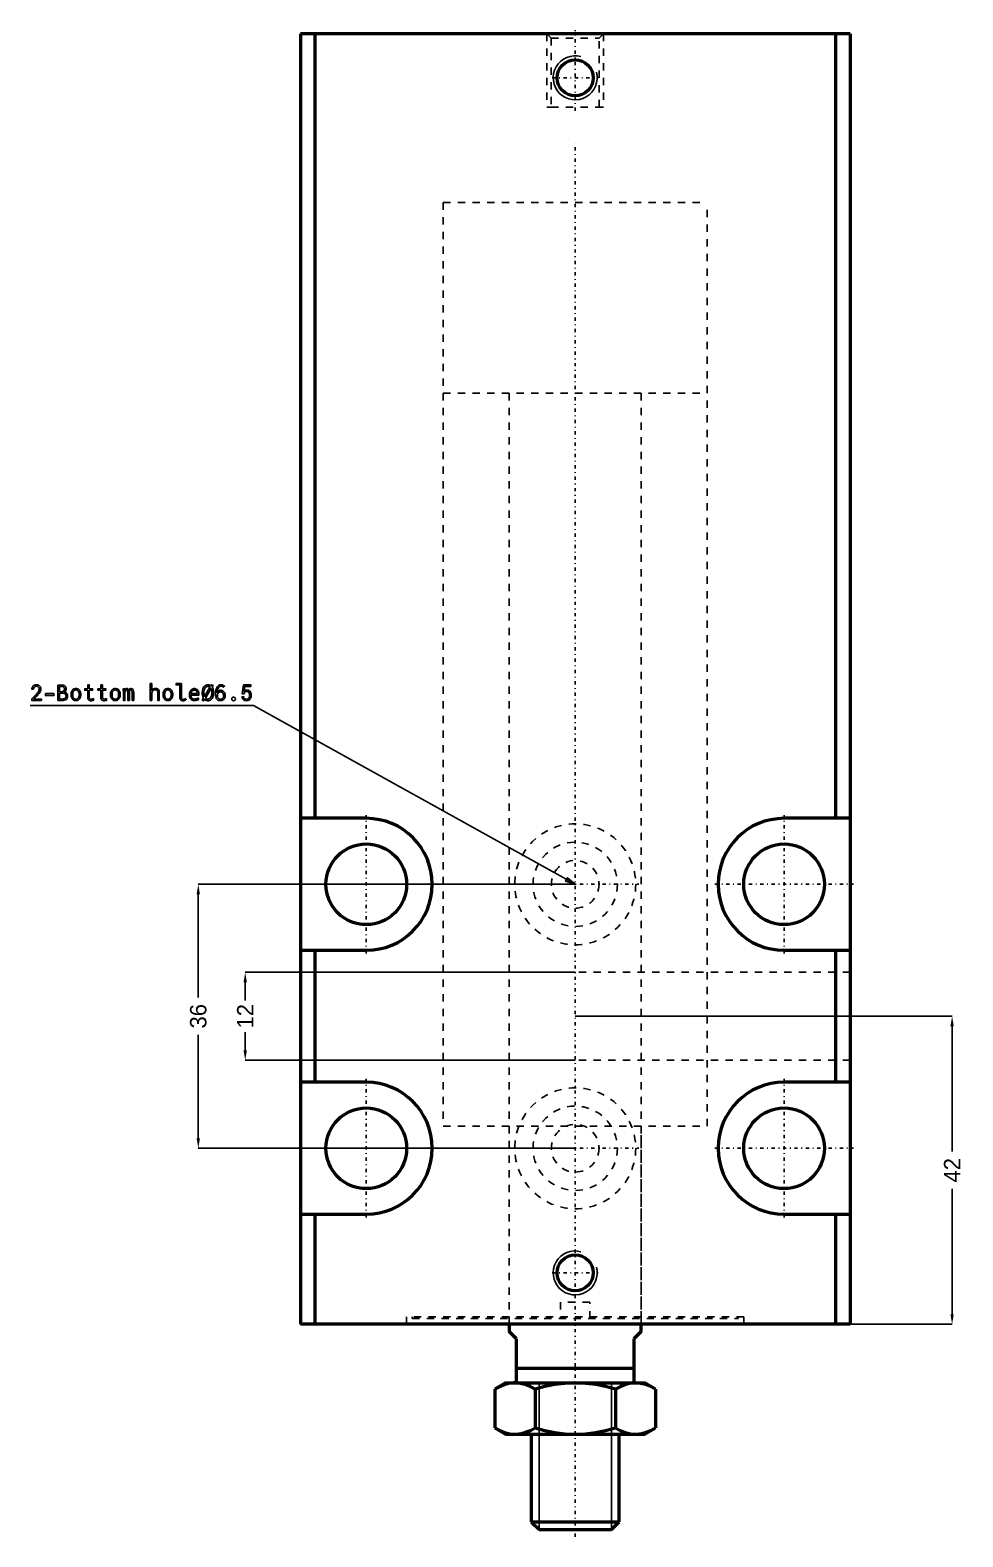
# Model space of a CAD drawing. Header units: millimetres. Extents: x -79 to 293, y -285 to 45.
# Drawn here: x -78.9 to 48.3, y -284.8 to -79.3 of the extents above; entities that cross this region are included whole.
import ezdxf

# ---------------------------------------------------------------- set-up
doc = ezdxf.new("R2010")
doc.units = ezdxf.units.MM
doc.linetypes.add('Center', pattern=[1.5, 0.45, -0.5, 0.05, -0.5])
doc.linetypes.add('Dashed', pattern=[2, 1, -1])
for name, color, linetype, lineweight in [('2d ConnectionPoints', 7, 'Continuous', 50), ('AM_0', 7, 'Continuous', 50), ('AM_5', 3, 'Continuous', 25), ('AM_7', 7, 'Center', 25), ('AM_9', 6, 'Dashed', 25)]:
    doc.layers.add(name, color=color, linetype=linetype, lineweight=lineweight)
doc.dimstyles.new('ISO-25', dxfattribs={"dimtxt": 2.5, "dimasz": 2.5, "dimexe": 1.25, "dimexo": 0.625, "dimtad": 1, "dimtxsty": 'Standard', "dimcen": 2.5, "dimadec": 0, "dimazin": 0, "dimtfac": 1, "dimtmove": 0, "dimatfit": 3, "dimfxl": 0, "dimarcsym": 0})

# ---------------------------------------------------------------- blocks, each defined once
blk = doc.blocks.new('1_JECN_M20_EX_32_100ST_rod_0_in_JECN_M20_EX_32_100ST_0__4')
at = {"layer": 'AM_0'}
for p, q in [((9, -1), (9, 0)), ((-9, 0), (-9, -1)), ((-8, -2), (-9, -1)), ((-8, -8), (-8, -2)), ((9, -1), (8, -2)), ((8, -2), (8, -8)), ((-8, -6), (8, -6)), ((-9.5, -8), (-10.97, -8.85)), ((-9.5, -8), (9.5, -8)), ((10.97, -8.85), (9.5, -8)), ((-10.97, -8.85), (-10.97, -14.15)), ((-5.48, -8.85), (-5.48, -14.15)), ((5.48, -8.85), (5.48, -14.15)), ((10.97, -8.85), (10.97, -14.15)), ((-10.97, -14.15), (-9.5, -15)), ((9.5, -15), (10.97, -14.15)), ((-9.5, -15), (9.5, -15)), ((-6, -15), (-6, -26.93)), ((6, -26.93), (6, -15)), ((-6, -26.93), (6, -26.93)), ((-6, -26.93), (-4.93, -28)), ((-4.93, -28), (4.93, -28)), ((4.93, -28), (6, -26.93))]:
    blk.add_line(p, q, dxfattribs=at)
for points in [[(-8.23, -8), (-8.42, -8), (-9.06, -8.08), (-9.7, -8.26), (-10.34, -8.52), (-10.97, -8.85)], [(-5.48, -8.85), (-6.15, -8.5), (-6.83, -8.23), (-7.53, -8.06), (-8.23, -8)], [(0, -8), (-0.03, -8), (-1.4, -8.06), (-2.76, -8.23), (-4.13, -8.5), (-5.48, -8.85)], [(5.48, -8.85), (4.15, -8.5), (2.8, -8.23), (1.4, -8.06), (0, -8)], [(8.23, -8), (8.03, -8), (7.39, -8.08), (6.76, -8.26), (6.12, -8.52), (5.48, -8.85)], [(10.97, -8.85), (10.3, -8.5), (9.63, -8.23), (8.93, -8.06), (8.23, -8)], [(-10.97, -14.15), (-10.3, -14.5), (-9.63, -14.77), (-8.93, -14.94), (-8.23, -15)], [(-8.23, -15), (-8.03, -15), (-7.39, -14.92), (-6.76, -14.74), (-6.12, -14.48), (-5.48, -14.15)], [(-5.48, -14.15), (-4.15, -14.5), (-2.8, -14.77), (-1.4, -14.94), (0, -15)], [(0, -15), (0.03, -15), (1.4, -14.94), (2.76, -14.77), (4.13, -14.5), (5.48, -14.15)], [(5.48, -14.15), (6.15, -14.5), (6.83, -14.77), (7.53, -14.94), (8.23, -15)], [(8.23, -15), (8.42, -15), (9.06, -14.92), (9.7, -14.74), (10.34, -14.48), (10.97, -14.15)]]:
    blk.add_lwpolyline(points, dxfattribs=at)
at = {"layer": 'AM_5'}
for p, q in [((-4.93, -28), (-4.93, -8)), ((4.93, -28), (4.93, -8))]:
    blk.add_line(p, q, dxfattribs=at)
at = {"layer": 'AM_7'}
blk.add_line((0, -29), (0, 161.05), dxfattribs=at)
at = {"layer": 'AM_9'}
for p, q in [((-18, 153), (18, 153)), ((-18, 153), (-18, 127)), ((18, 127), (18, 153)), ((-18, 127), (18, 127)), ((-9, 127), (-9, 0)), ((9, 0), (9, 127))]:
    blk.add_line(p, q, dxfattribs=at)
blk = doc.blocks.new('2_JECN_M20_EX_32_100ST__body_0_in_JECN_M20_EX_32_100ST_0__4')
at = {"layer": 'AM_0'}
for p, q in [((37.5, 176), (-37.5, 176)), ((-37.5, 176), (-37.5, 0)), ((-35.5, 176), (-35.5, 69)), ((35.5, 176), (35.5, 69)), ((37.5, 176), (37.5, 0)), ((-28.5, 69), (-37.5, 69)), ((37.5, 69), (28.5, 69)), ((-37.5, 51), (-28.5, 51)), ((-35.5, 51), (-35.5, 33)), ((28.5, 51), (37.5, 51)), ((35.5, 51), (35.5, 33)), ((-28.5, 33), (-37.5, 33)), ((37.5, 33), (28.5, 33)), ((-37.5, 15), (-28.5, 15)), ((-35.5, 15), (-35.5, 0)), ((28.5, 15), (37.5, 15)), ((35.5, 15), (35.5, 0)), ((37.5, 0), (-37.5, 0))]:
    blk.add_line(p, q, dxfattribs=at)
for centre, radius in [((0, 170), 2.4585), ((-28.5, 60), 5.5), ((28.5, 60), 5.5), ((-28.5, 24), 5.5), ((28.5, 24), 5.5), ((0, 7), 2.4585)]:
    blk.add_circle(centre, radius, dxfattribs=at)
for centre, start, end in [((-28.5, 60), 270, 90), ((28.5, 60), 90, 270), ((-28.5, 24), 270, 90), ((28.5, 24), 90, 270)]:
    blk.add_arc(centre, 9, start, end, dxfattribs=at)
at = {"layer": 'AM_5', "linetype": 'Dashed'}
for p, q in [((-3.8615, 176), (-3.8615, 166)), ((3.8615, 176), (3.8615, 166)), ((-3.2805, 166), (-3.8615, 166)), ((3.2805, 166), (3.8615, 166))]:
    blk.add_line(p, q, dxfattribs=at)
at = {"layer": 'AM_5'}
for centre in [(0, 170), (0, 7)]:
    blk.add_arc(centre, 3, 75, 15, dxfattribs=at)
at = {"layer": 'AM_7'}
for p, q in [((0, 165.5), (0, 176.5)), ((-3.15, 170), (3.15, 170)), ((-28.5, 50.55), (-28.5, 69.45)), ((28.5, 50.55), (28.5, 69.45)), ((-37.95, 60), (-19.05, 60)), ((-8.6625, 60), (8.6625, 60)), ((19.05, 60), (37.95, 60)), ((-28.5, 14.55), (-28.5, 33.45)), ((28.5, 14.55), (28.5, 33.45)), ((-37.95, 24), (-19.05, 24)), ((-8.6625, 24), (8.6625, 24)), ((19.05, 24), (37.95, 24)), ((-3.15, 7), (3.15, 7))]:
    blk.add_line(p, q, dxfattribs=at)
at = {"layer": 'AM_9'}
for p, q in [((-3.8615, 176), (-3.2805, 175.419)), ((-3.2805, 175.419), (-3.2805, 166)), ((-3.2805, 175.419), (3.2805, 175.419)), ((3.2805, 175.419), (3.8615, 176)), ((3.2805, 166), (3.2805, 175.419)), ((-3.2805, 166), (3.2805, 166)), ((-18, 153), (18, 153)), ((-18, 153), (-18, 27)), ((18, 27), (18, 153)), ((37.5, 48), (-37.5, 48)), ((37.5, 36), (-37.5, 36)), ((-18, 27), (18, 27)), ((-9, 27), (-9, 0.8)), ((9, 0.8), (9, 27)), ((2, 3), (-2, 3)), ((-2, 3), (-2, 0.8)), ((2, 0.8), (2, 3)), ((23, 1), (-23, 1)), ((-23, 1), (-23, 0)), ((-22.25, 1), (-22.25, 0.8)), ((-22.25, 0.8), (22.25, 0.8)), ((22.25, 0.8), (22.25, 1)), ((23, 0), (23, 1))]:
    blk.add_line(p, q, dxfattribs=at)
for centre, radius in [((0, 60), 8.25), ((0, 60), 5.75), ((0, 60), 3.25), ((0, 24), 8.25), ((0, 24), 5.75), ((0, 24), 3.25)]:
    blk.add_circle(centre, radius, dxfattribs=at)
blk = doc.blocks.new('*D40')
at = {"layer": 'AM_5', "color": 0, "lineweight": -2}
for p, q in [((-4.57, -195.8), (-55.99, -195.8)), ((-55.99, -197.15), (-55.99, -211.26)), ((-55.99, -230.46), (-55.99, -216.34)), ((-4.57, -231.8), (-55.99, -231.8))]:
    blk.add_line(p, q, dxfattribs=at)
at = {"layer": 'AM_5', "color": 0}
for points in [[(-55.77, -197.15), (-56.22, -197.15), (-55.99, -195.8)], [(-56.22, -230.46), (-55.77, -230.46), (-55.99, -231.8)]]:
    blk.add_solid(points, dxfattribs=at)
at = {"layer": 'Defpoints', "color": 0}
for p in [(-4.57, -195.8), (-55.99, -231.8), (-4.57, -231.8)]:
    blk.add_point(p, dxfattribs=at)
at = {"layer": 'AM_5', "color": 0, "insert": (-55.99, -213.8), "char_height": 2.24, "attachment_point": 5, "rotation": 90}
blk.add_mtext('36', dxfattribs=at)
blk = doc.blocks.new('*D41')
at = {"layer": 'AM_5', "color": 0, "lineweight": -2}
for p, q in [((-4.57, -213.8), (46.85, -213.8)), ((46.85, -215.15), (46.85, -232.26)), ((46.85, -254.46), (46.85, -237.34)), ((32.93, -255.8), (46.85, -255.8))]:
    blk.add_line(p, q, dxfattribs=at)
at = {"layer": 'AM_5', "color": 0}
for points in [[(47.07, -215.15), (46.62, -215.15), (46.85, -213.8)], [(46.62, -254.46), (47.07, -254.46), (46.85, -255.8)]]:
    blk.add_solid(points, dxfattribs=at)
at = {"layer": 'Defpoints', "color": 0}
for p in [(-4.57, -213.8), (46.85, -213.8), (32.93, -255.8)]:
    blk.add_point(p, dxfattribs=at)
at = {"layer": 'AM_5', "color": 0, "insert": (46.85, -234.8), "char_height": 2.24, "attachment_point": 5, "rotation": 90}
blk.add_mtext('42', dxfattribs=at)
blk = doc.blocks.new('*D42')
at = {"layer": 'AM_5', "color": 0, "lineweight": -2}
for p, q in [((-4.57, -207.8), (-49.59, -207.8)), ((-49.59, -209.15), (-49.59, -211.64)), ((-49.59, -218.46), (-49.59, -215.97)), ((-4.57, -219.8), (-49.59, -219.8))]:
    blk.add_line(p, q, dxfattribs=at)
at = {"layer": 'AM_5', "color": 0}
for points in [[(-49.37, -209.15), (-49.82, -209.15), (-49.59, -207.8)], [(-49.82, -218.46), (-49.37, -218.46), (-49.59, -219.8)]]:
    blk.add_solid(points, dxfattribs=at)
at = {"layer": 'Defpoints', "color": 0}
for p in [(-49.59, -207.8), (-4.57, -207.8), (-4.57, -219.8)]:
    blk.add_point(p, dxfattribs=at)
at = {"layer": 'AM_5', "color": 0, "insert": (-49.59, -213.8), "char_height": 2.24, "attachment_point": 5, "rotation": 90}
blk.add_mtext('12', dxfattribs=at)

msp = doc.modelspace()

# ---------------------------------------------------------------- linework, layer by layer
at = {"layer": '2d ConnectionPoints'}
msp.add_point((-4.573, -255.803), dxfattribs=at)
msp.add_point((-4.573, -255.803), dxfattribs=at)
at = {"layer": 'AM_5'}
for p, q in [((-78.937, -171.403), (-48.473, -171.403)), ((-48.473, -171.403), (-4.573, -195.803))]:
    msp.add_line(p, q, dxfattribs=at)
for points in [[(-62.56, -168.43), (-62.351, -168.43), (-62.351, -169.359), (-62.351, -169.359), (-62.314, -169.308), (-62.252, -169.241), (-62.252, -169.241), (-62.181, -169.186), (-62.129, -169.155), (-62.129, -169.155), (-62.075, -169.13), (-61.99, -169.103), (-61.99, -169.103), (-61.902, -169.088), (-61.841, -169.086), (-61.841, -169.086), (-61.65, -169.109), (-61.444, -169.229), (-61.444, -169.229), (-61.332, -169.453), (-61.311, -169.659), (-61.311, -170.731), (-61.521, -170.731), (-61.521, -169.752), (-61.521, -169.752), (-61.522, -169.695), (-61.527, -169.616), (-61.527, -169.616), (-61.536, -169.546), (-61.544, -169.503), (-61.544, -169.503), (-61.556, -169.465), (-61.581, -169.412), (-61.581, -169.412), (-61.617, -169.365), (-61.647, -169.337), (-61.647, -169.337), (-61.682, -169.314), (-61.746, -169.288), (-61.746, -169.288), (-61.824, -169.275), (-61.885, -169.272), (-61.885, -169.272), (-61.977, -169.279), (-62.095, -169.319), (-62.095, -169.319), (-62.189, -169.393), (-62.239, -169.461), (-62.239, -169.461), (-62.279, -169.543), (-62.323, -169.689), (-62.323, -169.689), (-62.346, -169.863), (-62.351, -169.994), (-62.351, -170.731), (-62.56, -170.731), (-62.56, -168.43)], [(-58.068, -170.77), (-58.068, -170.77), (-58.155, -170.765), (-58.268, -170.739), (-58.268, -170.739), (-58.357, -170.691), (-58.404, -170.647), (-58.404, -170.647), (-58.442, -170.593), (-58.483, -170.491), (-58.483, -170.491), (-58.505, -170.365), (-58.509, -170.268), (-58.509, -168.596), (-59.03, -168.596), (-59.03, -168.43), (-58.299, -168.43), (-58.299, -170.262), (-58.299, -170.262), (-58.296, -170.328), (-58.281, -170.411), (-58.281, -170.411), (-58.253, -170.475), (-58.227, -170.507), (-58.227, -170.507), (-58.197, -170.532), (-58.145, -170.559), (-58.145, -170.559), (-58.087, -170.574), (-58.044, -170.577), (-58.044, -170.577), (-58.012, -170.575), (-57.966, -170.568), (-57.966, -170.568), (-57.925, -170.556), (-57.9, -170.544), (-57.9, -170.544), (-57.876, -170.53), (-57.84, -170.504), (-57.84, -170.504), (-57.803, -170.471), (-57.778, -170.445), (-57.643, -170.587), (-57.643, -170.587), (-57.684, -170.624), (-57.744, -170.671), (-57.744, -170.671), (-57.802, -170.708), (-57.84, -170.727), (-57.84, -170.727), (-57.879, -170.743), (-57.943, -170.759), (-57.943, -170.759), (-58.015, -170.768), (-58.068, -170.77)], [(-78.648, -170.457), (-78.648, -170.457), (-78.552, -170.369), (-78.415, -170.241), (-78.415, -170.241), (-78.287, -170.117), (-78.206, -170.037), (-78.206, -170.037), (-78.129, -169.956), (-78.019, -169.829), (-78.019, -169.829), (-77.914, -169.694), (-77.848, -169.601), (-77.848, -169.601), (-77.79, -169.508), (-77.727, -169.375), (-77.727, -169.375), (-77.693, -169.251), (-77.687, -169.173), (-77.687, -169.173), (-77.689, -169.129), (-77.699, -169.067), (-77.699, -169.067), (-77.718, -169.009), (-77.736, -168.973), (-77.736, -168.973), (-77.757, -168.94), (-77.795, -168.896), (-77.795, -168.896), (-77.839, -168.859), (-77.872, -168.838), (-77.872, -168.838), (-77.908, -168.821), (-77.964, -168.802), (-77.964, -168.802), (-78.024, -168.792), (-78.067, -168.79), (-78.067, -168.79), (-78.113, -168.792), (-78.179, -168.802), (-78.179, -168.802), (-78.241, -168.822), (-78.279, -168.839), (-78.279, -168.839), (-78.315, -168.861), (-78.362, -168.9), (-78.362, -168.9), (-78.402, -168.947), (-78.425, -168.983), (-78.425, -168.983), (-78.444, -169.022), (-78.464, -169.085), (-78.464, -169.085), (-78.475, -169.155), (-78.477, -169.205), (-78.696, -169.205), (-78.696, -169.205), (-78.692, -169.13), (-78.674, -169.026), (-78.674, -169.026), (-78.642, -168.932), (-78.611, -168.874), (-78.611, -168.874), (-78.575, -168.822), (-78.512, -168.753), (-78.512, -168.753), (-78.438, -168.696), (-78.383, -168.665), (-78.383, -168.665), (-78.325, -168.639), (-78.232, -168.611), (-78.232, -168.611), (-78.135, -168.596), (-78.067, -168.593), (-78.067, -168.593), (-78.003, -168.596), (-77.91, -168.61), (-77.91, -168.61), (-77.822, -168.636), (-77.765, -168.66), (-77.765, -168.66), (-77.712, -168.69), (-77.639, -168.743), (-77.639, -168.743), (-77.577, -168.808), (-77.542, -168.857), (-77.542, -168.857), (-77.512, -168.911), (-77.479, -168.998), (-77.479, -168.998), (-77.461, -169.094), (-77.458, -169.163), (-77.458, -169.163), (-77.463, -169.24), (-77.489, -169.36), (-77.489, -169.36), (-77.537, -169.482), (-77.582, -169.566), (-77.582, -169.566), (-77.633, -169.649), (-77.716, -169.77), (-77.716, -169.77), (-77.806, -169.885), (-77.871, -169.958), (-77.871, -169.958), (-77.94, -170.033), (-78.057, -170.155), (-78.057, -170.155), (-78.188, -170.287), (-78.284, -170.381), (-78.438, -170.533), (-77.395, -170.534), (-77.395, -170.731), (-78.725, -170.731), (-78.725, -170.527), (-78.648, -170.457)], [(-76.854, -169.793), (-75.689, -169.793), (-75.689, -170.055), (-76.854, -170.055), (-76.854, -169.793)], [(-75.139, -168.62), (-74.598, -168.62), (-74.598, -168.62), (-74.537, -168.622), (-74.451, -168.632), (-74.451, -168.632), (-74.368, -168.651), (-74.316, -168.669), (-74.316, -168.669), (-74.266, -168.692), (-74.199, -168.736), (-74.199, -168.736), (-74.14, -168.792), (-74.105, -168.836), (-74.105, -168.836), (-74.076, -168.886), (-74.044, -168.972), (-74.044, -168.972), (-74.027, -169.072), (-74.024, -169.147), (-74.024, -169.147), (-74.025, -169.199), (-74.031, -169.271), (-74.031, -169.271), (-74.043, -169.333), (-74.053, -169.369), (-74.053, -169.369), (-74.066, -169.401), (-74.088, -169.446), (-74.088, -169.446), (-74.115, -169.484), (-74.135, -169.506), (-74.135, -169.506), (-74.158, -169.526), (-74.198, -169.557), (-74.198, -169.557), (-74.245, -169.589), (-74.28, -169.61), (-74.28, -169.61), (-74.115, -169.661), (-73.935, -169.79), (-73.935, -169.79), (-73.838, -169.981), (-73.82, -170.143), (-73.82, -170.143), (-73.829, -170.267), (-73.874, -170.423), (-73.874, -170.423), (-73.958, -170.542), (-74.035, -170.602), (-74.035, -170.602), (-74.125, -170.648), (-74.276, -170.699), (-74.276, -170.699), (-74.445, -170.726), (-74.568, -170.731), (-75.139, -170.731), (-75.139, -168.62)], [(-74.702, -169.546), (-74.702, -169.546), (-74.622, -169.542), (-74.515, -169.525), (-74.515, -169.525), (-74.423, -169.492), (-74.37, -169.462), (-74.37, -169.462), (-74.325, -169.423), (-74.276, -169.346), (-74.276, -169.346), (-74.25, -169.245), (-74.245, -169.164), (-74.245, -169.164), (-74.25, -169.09), (-74.274, -168.997), (-74.274, -168.997), (-74.32, -168.926), (-74.362, -168.89), (-74.362, -168.89), (-74.411, -168.863), (-74.496, -168.834), (-74.496, -168.834), (-74.595, -168.818), (-74.667, -168.815), (-74.924, -168.815), (-74.924, -169.546), (-74.702, -169.546)], [(-74.644, -170.544), (-74.644, -170.544), (-74.575, -170.543), (-74.478, -170.538), (-74.478, -170.538), (-74.391, -170.528), (-74.338, -170.519), (-74.338, -170.519), (-74.288, -170.506), (-74.221, -170.477), (-74.221, -170.477), (-74.16, -170.437), (-74.124, -170.404), (-74.124, -170.404), (-74.093, -170.365), (-74.06, -170.292), (-74.06, -170.292), (-74.042, -170.204), (-74.038, -170.137), (-74.038, -170.137), (-74.044, -170.051), (-74.073, -169.944), (-74.073, -169.944), (-74.127, -169.86), (-74.177, -169.818), (-74.177, -169.818), (-74.236, -169.785), (-74.34, -169.749), (-74.34, -169.749), (-74.462, -169.73), (-74.554, -169.726), (-74.924, -169.726), (-74.924, -170.544), (-74.644, -170.544)], [(-72.688, -170.745), (-72.688, -170.745), (-72.765, -170.741), (-72.874, -170.72), (-72.874, -170.72), (-72.974, -170.68), (-73.036, -170.643), (-73.036, -170.643), (-73.093, -170.599), (-73.169, -170.52), (-73.169, -170.52), (-73.232, -170.426), (-73.268, -170.354), (-73.268, -170.354), (-73.297, -170.277), (-73.33, -170.152), (-73.33, -170.152), (-73.347, -170.016), (-73.35, -169.918), (-73.35, -169.918), (-73.347, -169.821), (-73.33, -169.685), (-73.33, -169.685), (-73.298, -169.561), (-73.269, -169.485), (-73.269, -169.485), (-73.234, -169.414), (-73.171, -169.321), (-73.171, -169.321), (-73.096, -169.243), (-73.039, -169.2), (-73.039, -169.2), (-72.976, -169.164), (-72.875, -169.125), (-72.875, -169.125), (-72.764, -169.104), (-72.685, -169.1), (-72.685, -169.1), (-72.606, -169.104), (-72.496, -169.125), (-72.496, -169.125), (-72.395, -169.164), (-72.333, -169.2), (-72.333, -169.2), (-72.276, -169.243), (-72.201, -169.321), (-72.201, -169.321), (-72.139, -169.414), (-72.105, -169.485), (-72.105, -169.485), (-72.076, -169.561), (-72.045, -169.685), (-72.045, -169.685), (-72.028, -169.821), (-72.025, -169.918), (-72.025, -169.918), (-72.028, -170.016), (-72.046, -170.152), (-72.046, -170.152), (-72.077, -170.277), (-72.107, -170.354), (-72.107, -170.354), (-72.142, -170.426), (-72.205, -170.52), (-72.205, -170.52), (-72.281, -170.599), (-72.338, -170.643), (-72.338, -170.643), (-72.4, -170.68), (-72.501, -170.72), (-72.501, -170.72), (-72.61, -170.741), (-72.688, -170.745)], [(-72.696, -170.562), (-72.696, -170.562), (-72.643, -170.559), (-72.568, -170.543), (-72.568, -170.543), (-72.499, -170.513), (-72.457, -170.486), (-72.457, -170.486), (-72.418, -170.452), (-72.366, -170.393), (-72.366, -170.393), (-72.322, -170.321), (-72.297, -170.267), (-72.297, -170.267), (-72.277, -170.208), (-72.255, -170.113), (-72.255, -170.113), (-72.243, -170.008), (-72.241, -169.933), (-72.241, -169.933), (-72.243, -169.855), (-72.255, -169.747), (-72.255, -169.747), (-72.277, -169.648), (-72.297, -169.587), (-72.297, -169.587), (-72.321, -169.531), (-72.364, -169.458), (-72.364, -169.458), (-72.416, -169.397), (-72.455, -169.364), (-72.455, -169.364), (-72.498, -169.336), (-72.567, -169.306), (-72.567, -169.306), (-72.642, -169.29), (-72.696, -169.286), (-72.696, -169.286), (-72.748, -169.29), (-72.819, -169.306), (-72.819, -169.306), (-72.886, -169.336), (-72.926, -169.364), (-72.926, -169.364), (-72.964, -169.398), (-73.014, -169.46), (-73.014, -169.46), (-73.056, -169.533), (-73.08, -169.589), (-73.08, -169.589), (-73.1, -169.65), (-73.121, -169.749), (-73.121, -169.749), (-73.132, -169.858), (-73.135, -169.936), (-73.135, -169.936), (-73.132, -170.011), (-73.121, -170.115), (-73.121, -170.115), (-73.1, -170.211), (-73.08, -170.269), (-73.08, -170.269), (-73.056, -170.323), (-73.014, -170.394), (-73.014, -170.394), (-72.964, -170.453), (-72.926, -170.486), (-72.926, -170.486), (-72.886, -170.513), (-72.819, -170.543), (-72.819, -170.543), (-72.748, -170.559), (-72.696, -170.562)], [(-70.676, -170.763), (-70.676, -170.763), (-70.726, -170.761), (-70.795, -170.749), (-70.795, -170.749), (-70.858, -170.728), (-70.895, -170.708), (-70.895, -170.708), (-70.929, -170.685), (-70.973, -170.643), (-70.973, -170.643), (-71.01, -170.594), (-71.03, -170.557), (-71.03, -170.557), (-71.046, -170.517), (-71.063, -170.453), (-71.063, -170.453), (-71.073, -170.384), (-71.075, -170.335), (-71.075, -169.333), (-71.477, -169.333), (-71.477, -169.129), (-71.075, -169.129), (-71.075, -168.602), (-70.865, -168.602), (-70.865, -169.129), (-70.411, -169.129), (-70.411, -169.333), (-70.865, -169.333), (-70.865, -170.262), (-70.865, -170.262), (-70.864, -170.299), (-70.86, -170.349), (-70.86, -170.349), (-70.852, -170.392), (-70.844, -170.418), (-70.844, -170.418), (-70.834, -170.441), (-70.813, -170.471), (-70.813, -170.471), (-70.785, -170.496), (-70.762, -170.51), (-70.762, -170.51), (-70.735, -170.521), (-70.687, -170.534), (-70.687, -170.534), (-70.629, -170.54), (-70.586, -170.542), (-70.586, -170.542), (-70.553, -170.54), (-70.485, -170.53), (-70.485, -170.53), (-70.393, -170.512), (-70.318, -170.495), (-70.289, -170.489), (-70.289, -170.708), (-70.289, -170.708), (-70.33, -170.717), (-70.391, -170.729), (-70.391, -170.729), (-70.45, -170.74), (-70.489, -170.747), (-70.489, -170.747), (-70.527, -170.753), (-70.583, -170.759), (-70.583, -170.759), (-70.639, -170.762), (-70.676, -170.763)], [(-68.884, -170.763), (-68.884, -170.763), (-68.934, -170.761), (-69.003, -170.749), (-69.003, -170.749), (-69.066, -170.728), (-69.103, -170.708), (-69.103, -170.708), (-69.137, -170.685), (-69.181, -170.643), (-69.181, -170.643), (-69.218, -170.594), (-69.238, -170.557), (-69.238, -170.557), (-69.254, -170.517), (-69.271, -170.453), (-69.271, -170.453), (-69.281, -170.384), (-69.283, -170.335), (-69.283, -169.333), (-69.685, -169.333), (-69.685, -169.129), (-69.283, -169.129), (-69.283, -168.602), (-69.073, -168.602), (-69.073, -169.129), (-68.619, -169.129), (-68.619, -169.333), (-69.073, -169.333), (-69.073, -170.262), (-69.073, -170.262), (-69.072, -170.299), (-69.068, -170.349), (-69.068, -170.349), (-69.06, -170.392), (-69.052, -170.418), (-69.052, -170.418), (-69.042, -170.441), (-69.021, -170.471), (-69.021, -170.471), (-68.993, -170.496), (-68.97, -170.51), (-68.97, -170.51), (-68.943, -170.521), (-68.895, -170.534), (-68.895, -170.534), (-68.837, -170.54), (-68.794, -170.542), (-68.794, -170.542), (-68.761, -170.54), (-68.693, -170.53), (-68.693, -170.53), (-68.601, -170.512), (-68.526, -170.495), (-68.497, -170.489), (-68.497, -170.708), (-68.497, -170.708), (-68.538, -170.717), (-68.599, -170.729), (-68.599, -170.729), (-68.658, -170.74), (-68.697, -170.747), (-68.697, -170.747), (-68.735, -170.753), (-68.791, -170.759), (-68.791, -170.759), (-68.847, -170.762), (-68.884, -170.763)], [(-67.312, -170.745), (-67.312, -170.745), (-67.389, -170.741), (-67.498, -170.72), (-67.498, -170.72), (-67.598, -170.68), (-67.66, -170.643), (-67.66, -170.643), (-67.717, -170.599), (-67.793, -170.52), (-67.793, -170.52), (-67.856, -170.426), (-67.892, -170.354), (-67.892, -170.354), (-67.921, -170.277), (-67.954, -170.152), (-67.954, -170.152), (-67.971, -170.016), (-67.974, -169.918), (-67.974, -169.918), (-67.971, -169.821), (-67.954, -169.685), (-67.954, -169.685), (-67.922, -169.561), (-67.893, -169.485), (-67.893, -169.485), (-67.858, -169.414), (-67.795, -169.321), (-67.795, -169.321), (-67.72, -169.243), (-67.663, -169.2), (-67.663, -169.2), (-67.6, -169.164), (-67.499, -169.125), (-67.499, -169.125), (-67.388, -169.104), (-67.309, -169.1), (-67.309, -169.1), (-67.23, -169.104), (-67.12, -169.125), (-67.12, -169.125), (-67.019, -169.164), (-66.957, -169.2), (-66.957, -169.2), (-66.9, -169.243), (-66.825, -169.321), (-66.825, -169.321), (-66.763, -169.414), (-66.729, -169.485), (-66.729, -169.485), (-66.7, -169.561), (-66.669, -169.685), (-66.669, -169.685), (-66.652, -169.821), (-66.649, -169.918), (-66.649, -169.918), (-66.652, -170.016), (-66.67, -170.152), (-66.67, -170.152), (-66.701, -170.277), (-66.731, -170.354), (-66.731, -170.354), (-66.766, -170.426), (-66.829, -170.52), (-66.829, -170.52), (-66.905, -170.599), (-66.962, -170.643), (-66.962, -170.643), (-67.024, -170.68), (-67.125, -170.72), (-67.125, -170.72), (-67.234, -170.741), (-67.312, -170.745)], [(-67.32, -170.562), (-67.32, -170.562), (-67.267, -170.559), (-67.192, -170.543), (-67.192, -170.543), (-67.123, -170.513), (-67.081, -170.486), (-67.081, -170.486), (-67.042, -170.452), (-66.99, -170.393), (-66.99, -170.393), (-66.946, -170.321), (-66.921, -170.267), (-66.921, -170.267), (-66.901, -170.208), (-66.879, -170.113), (-66.879, -170.113), (-66.867, -170.008), (-66.865, -169.933), (-66.865, -169.933), (-66.867, -169.855), (-66.879, -169.747), (-66.879, -169.747), (-66.901, -169.648), (-66.921, -169.587), (-66.921, -169.587), (-66.945, -169.531), (-66.988, -169.458), (-66.988, -169.458), (-67.04, -169.397), (-67.079, -169.364), (-67.079, -169.364), (-67.122, -169.336), (-67.191, -169.306), (-67.191, -169.306), (-67.266, -169.29), (-67.32, -169.286), (-67.32, -169.286), (-67.372, -169.29), (-67.443, -169.306), (-67.443, -169.306), (-67.51, -169.336), (-67.55, -169.364), (-67.55, -169.364), (-67.588, -169.398), (-67.638, -169.46), (-67.638, -169.46), (-67.68, -169.533), (-67.704, -169.589), (-67.704, -169.589), (-67.724, -169.65), (-67.745, -169.749), (-67.745, -169.749), (-67.756, -169.858), (-67.759, -169.936), (-67.759, -169.936), (-67.756, -170.011), (-67.745, -170.115), (-67.745, -170.115), (-67.724, -170.211), (-67.704, -170.269), (-67.704, -170.269), (-67.68, -170.323), (-67.638, -170.394), (-67.638, -170.394), (-67.588, -170.453), (-67.55, -170.486), (-67.55, -170.486), (-67.51, -170.513), (-67.443, -170.543), (-67.443, -170.543), (-67.372, -170.559), (-67.32, -170.562)], [(-66.219, -169.522), (-66.219, -169.522), (-66.219, -169.488), (-66.22, -169.433), (-66.22, -169.433), (-66.222, -169.375), (-66.224, -169.334), (-66.224, -169.334), (-66.226, -169.292), (-66.229, -169.231), (-66.229, -169.231), (-66.233, -169.17), (-66.236, -169.129), (-66.035, -169.129), (-66.018, -169.321), (-66.018, -169.321), (-66.001, -169.277), (-65.973, -169.221), (-65.973, -169.221), (-65.941, -169.176), (-65.917, -169.153), (-65.917, -169.153), (-65.891, -169.134), (-65.847, -169.113), (-65.847, -169.113), (-65.796, -169.102), (-65.758, -169.1), (-65.758, -169.1), (-65.675, -169.113), (-65.58, -169.179), (-65.58, -169.179), (-65.521, -169.303), (-65.502, -169.418), (-65.502, -169.418), (-65.491, -169.369), (-65.47, -169.305), (-65.47, -169.305), (-65.444, -169.252), (-65.424, -169.222), (-65.424, -169.222), (-65.403, -169.196), (-65.369, -169.164), (-65.369, -169.164), (-65.332, -169.139), (-65.306, -169.128), (-65.306, -169.128), (-65.278, -169.119), (-65.233, -169.109), (-65.233, -169.109), (-65.184, -169.104), (-65.15, -169.103), (-65.15, -169.103), (-65.025, -169.126), (-64.89, -169.245), (-64.89, -169.245), (-64.817, -169.466), (-64.803, -169.671), (-64.803, -170.731), (-65.019, -170.731), (-65.019, -169.697), (-65.019, -169.697), (-65.021, -169.622), (-65.031, -169.522), (-65.031, -169.522), (-65.05, -169.44), (-65.068, -169.394), (-65.068, -169.394), (-65.088, -169.356), (-65.124, -169.316), (-65.124, -169.316), (-65.166, -169.294), (-65.196, -169.289), (-65.196, -169.289), (-65.217, -169.291), (-65.246, -169.301), (-65.246, -169.301), (-65.275, -169.319), (-65.294, -169.336), (-65.294, -169.336), (-65.312, -169.356), (-65.336, -169.394), (-65.336, -169.394), (-65.357, -169.439), (-65.369, -169.474), (-65.369, -169.474), (-65.379, -169.513), (-65.39, -169.576), (-65.39, -169.576), (-65.396, -169.646), (-65.397, -169.697), (-65.397, -170.731), (-65.613, -170.731), (-65.613, -169.697), (-65.613, -169.697), (-65.614, -169.646), (-65.62, -169.576), (-65.62, -169.576), (-65.631, -169.513), (-65.641, -169.474), (-65.641, -169.474), (-65.653, -169.439), (-65.674, -169.394), (-65.674, -169.394), (-65.698, -169.356), (-65.715, -169.336), (-65.715, -169.336), (-65.734, -169.319), (-65.763, -169.301), (-65.763, -169.301), (-65.793, -169.291), (-65.814, -169.289), (-65.814, -169.289), (-65.834, -169.291), (-65.864, -169.301), (-65.864, -169.301), (-65.892, -169.319), (-65.91, -169.335), (-65.91, -169.335), (-65.927, -169.355), (-65.949, -169.393), (-65.949, -169.393), (-65.969, -169.438), (-65.98, -169.474), (-65.98, -169.474), (-65.989, -169.512), (-65.999, -169.576), (-65.999, -169.576), (-66.005, -169.646), (-66.006, -169.697), (-66.006, -170.731), (-66.219, -170.731), (-66.219, -169.522)], [(-60.144, -170.745), (-60.144, -170.745), (-60.221, -170.741), (-60.33, -170.72), (-60.33, -170.72), (-60.43, -170.68), (-60.492, -170.643), (-60.492, -170.643), (-60.549, -170.599), (-60.625, -170.52), (-60.625, -170.52), (-60.688, -170.426), (-60.724, -170.354), (-60.724, -170.354), (-60.753, -170.277), (-60.786, -170.152), (-60.786, -170.152), (-60.803, -170.016), (-60.806, -169.918), (-60.806, -169.918), (-60.803, -169.821), (-60.786, -169.685), (-60.786, -169.685), (-60.754, -169.561), (-60.725, -169.485), (-60.725, -169.485), (-60.69, -169.414), (-60.627, -169.321), (-60.627, -169.321), (-60.552, -169.243), (-60.495, -169.2), (-60.495, -169.2), (-60.432, -169.164), (-60.331, -169.125), (-60.331, -169.125), (-60.22, -169.104), (-60.141, -169.1), (-60.141, -169.1), (-60.062, -169.104), (-59.952, -169.125), (-59.952, -169.125), (-59.851, -169.164), (-59.789, -169.2), (-59.789, -169.2), (-59.732, -169.243), (-59.657, -169.321), (-59.657, -169.321), (-59.595, -169.414), (-59.561, -169.485), (-59.561, -169.485), (-59.532, -169.561), (-59.501, -169.685), (-59.501, -169.685), (-59.484, -169.821), (-59.481, -169.918), (-59.481, -169.918), (-59.484, -170.016), (-59.502, -170.152), (-59.502, -170.152), (-59.533, -170.277), (-59.563, -170.354), (-59.563, -170.354), (-59.598, -170.426), (-59.661, -170.52), (-59.661, -170.52), (-59.737, -170.599), (-59.794, -170.643), (-59.794, -170.643), (-59.856, -170.68), (-59.957, -170.72), (-59.957, -170.72), (-60.066, -170.741), (-60.144, -170.745)], [(-60.152, -170.562), (-60.152, -170.562), (-60.099, -170.559), (-60.024, -170.543), (-60.024, -170.543), (-59.955, -170.513), (-59.913, -170.486), (-59.913, -170.486), (-59.874, -170.452), (-59.822, -170.393), (-59.822, -170.393), (-59.778, -170.321), (-59.753, -170.267), (-59.753, -170.267), (-59.733, -170.208), (-59.711, -170.113), (-59.711, -170.113), (-59.699, -170.008), (-59.697, -169.933), (-59.697, -169.933), (-59.699, -169.855), (-59.711, -169.747), (-59.711, -169.747), (-59.733, -169.648), (-59.753, -169.587), (-59.753, -169.587), (-59.777, -169.531), (-59.82, -169.458), (-59.82, -169.458), (-59.872, -169.397), (-59.911, -169.364), (-59.911, -169.364), (-59.954, -169.336), (-60.023, -169.306), (-60.023, -169.306), (-60.098, -169.29), (-60.152, -169.286), (-60.152, -169.286), (-60.204, -169.29), (-60.275, -169.306), (-60.275, -169.306), (-60.342, -169.336), (-60.382, -169.364), (-60.382, -169.364), (-60.42, -169.398), (-60.47, -169.46), (-60.47, -169.46), (-60.512, -169.533), (-60.536, -169.589), (-60.536, -169.589), (-60.556, -169.65), (-60.577, -169.749), (-60.577, -169.749), (-60.588, -169.858), (-60.591, -169.936), (-60.591, -169.936), (-60.588, -170.011), (-60.577, -170.115), (-60.577, -170.115), (-60.556, -170.211), (-60.536, -170.269), (-60.536, -170.269), (-60.512, -170.323), (-60.47, -170.394), (-60.47, -170.394), (-60.42, -170.453), (-60.382, -170.486), (-60.382, -170.486), (-60.342, -170.513), (-60.275, -170.543), (-60.275, -170.543), (-60.204, -170.559), (-60.152, -170.562)], [(-56.532, -170.754), (-56.532, -170.754), (-56.595, -170.751), (-56.69, -170.733), (-56.69, -170.733), (-56.784, -170.7), (-56.846, -170.669), (-56.846, -170.669), (-56.907, -170.631), (-56.989, -170.558), (-56.989, -170.558), (-57.063, -170.467), (-57.106, -170.396), (-57.106, -170.396), (-57.144, -170.317), (-57.184, -170.183), (-57.184, -170.183), (-57.206, -170.03), (-57.21, -169.918), (-57.21, -169.918), (-57.207, -169.83), (-57.187, -169.704), (-57.187, -169.704), (-57.151, -169.584), (-57.117, -169.509), (-57.117, -169.509), (-57.077, -169.437), (-57.008, -169.343), (-57.008, -169.343), (-56.928, -169.262), (-56.868, -169.216), (-56.868, -169.216), (-56.804, -169.177), (-56.705, -169.136), (-56.705, -169.136), (-56.601, -169.113), (-56.529, -169.109), (-56.529, -169.109), (-56.458, -169.113), (-56.359, -169.134), (-56.359, -169.134), (-56.266, -169.174), (-56.208, -169.211), (-56.208, -169.211), (-56.154, -169.255), (-56.083, -169.337), (-56.083, -169.337), (-56.022, -169.436), (-55.988, -169.512), (-55.988, -169.512), (-55.96, -169.595), (-55.929, -169.732), (-55.929, -169.732), (-55.912, -169.883), (-55.909, -169.991), (-56.98, -169.991), (-56.98, -169.991), (-56.977, -170.093), (-56.954, -170.227), (-56.954, -170.227), (-56.909, -170.338), (-56.866, -170.399), (-56.866, -170.399), (-56.815, -170.449), (-56.723, -170.504), (-56.723, -170.504), (-56.612, -170.533), (-56.529, -170.539), (-56.529, -170.539), (-56.464, -170.537), (-56.374, -170.527), (-56.374, -170.527), (-56.294, -170.509), (-56.246, -170.492), (-56.246, -170.492), (-56.201, -170.473), (-56.138, -170.441), (-56.138, -170.441), (-56.079, -170.406), (-56.043, -170.381), (-55.923, -170.556), (-55.923, -170.556), (-55.968, -170.589), (-56.041, -170.635), (-56.041, -170.635), (-56.122, -170.674), (-56.18, -170.698), (-56.18, -170.698), (-56.243, -170.718), (-56.344, -170.74), (-56.344, -170.74), (-56.454, -170.752), (-56.532, -170.754)], [(-56.113, -169.79), (-56.113, -169.79), (-56.116, -169.735), (-56.13, -169.657), (-56.13, -169.657), (-56.152, -169.586), (-56.172, -169.541), (-56.172, -169.541), (-56.195, -169.5), (-56.236, -169.446), (-56.236, -169.446), (-56.284, -169.4), (-56.32, -169.375), (-56.32, -169.375), (-56.359, -169.353), (-56.42, -169.33), (-56.42, -169.33), (-56.486, -169.318), (-56.532, -169.316), (-56.532, -169.316), (-56.579, -169.318), (-56.646, -169.33), (-56.646, -169.33), (-56.71, -169.353), (-56.75, -169.375), (-56.75, -169.375), (-56.787, -169.4), (-56.838, -169.446), (-56.838, -169.446), (-56.882, -169.5), (-56.908, -169.541), (-56.908, -169.541), (-56.93, -169.586), (-56.955, -169.657), (-56.955, -169.657), (-56.971, -169.735), (-56.978, -169.79), (-56.113, -169.79)], [(-55.295, -170.384), (-55.295, -170.384), (-55.325, -170.324), (-55.365, -170.227), (-55.365, -170.227), (-55.397, -170.123), (-55.415, -170.05), (-55.415, -170.05), (-55.429, -169.974), (-55.445, -169.858), (-55.445, -169.858), (-55.453, -169.737), (-55.455, -169.655), (-55.455, -169.655), (-55.451, -169.53), (-55.432, -169.356), (-55.432, -169.356), (-55.396, -169.195), (-55.363, -169.096), (-55.363, -169.096), (-55.323, -169.004), (-55.251, -168.882), (-55.251, -168.882), (-55.164, -168.78), (-55.097, -168.723), (-55.097, -168.723), (-55.025, -168.675), (-54.907, -168.624), (-54.907, -168.624), (-54.776, -168.596), (-54.682, -168.591), (-54.682, -168.591), (-54.586, -168.596), (-54.452, -168.625), (-54.452, -168.625), (-54.33, -168.68), (-54.255, -168.73), (-54.175, -168.589), (-53.983, -168.7), (-54.098, -168.901), (-54.098, -168.901), (-54.062, -168.959), (-54.015, -169.054), (-54.015, -169.054), (-53.976, -169.158), (-53.954, -169.233), (-53.954, -169.233), (-53.937, -169.312), (-53.918, -169.436), (-53.918, -169.436), (-53.908, -169.567), (-53.906, -169.658), (-53.906, -169.658), (-53.909, -169.778), (-53.927, -169.95), (-53.927, -169.95), (-53.96, -170.112), (-53.991, -170.214), (-53.991, -170.214), (-54.029, -170.31), (-54.098, -170.439), (-54.098, -170.439), (-54.184, -170.55), (-54.25, -170.614), (-54.25, -170.614), (-54.323, -170.667), (-54.444, -170.726), (-54.444, -170.726), (-54.58, -170.757), (-54.679, -170.763), (-54.679, -170.763), (-54.788, -170.755), (-54.939, -170.716), (-54.939, -170.716), (-55.073, -170.642), (-55.153, -170.574), (-55.269, -170.772), (-55.455, -170.667), (-55.295, -170.384)], [(-55.236, -169.677), (-55.236, -169.677), (-55.233, -169.784), (-55.215, -169.936), (-55.215, -169.936), (-55.181, -170.078), (-55.149, -170.167), (-54.415, -168.899), (-54.415, -168.899), (-54.464, -168.864), (-54.541, -168.825), (-54.541, -168.825), (-54.622, -168.804), (-54.677, -168.8), (-54.677, -168.8), (-54.736, -168.805), (-54.822, -168.828), (-54.822, -168.828), (-54.903, -168.871), (-54.955, -168.911), (-54.955, -168.911), (-55.005, -168.959), (-55.071, -169.044), (-55.071, -169.044), (-55.127, -169.145), (-55.16, -169.222), (-55.16, -169.222), (-55.188, -169.304), (-55.217, -169.436), (-55.217, -169.436), (-55.233, -169.577), (-55.236, -169.677)], [(-54.689, -170.553), (-54.689, -170.553), (-54.625, -170.548), (-54.535, -170.524), (-54.535, -170.524), (-54.45, -170.477), (-54.397, -170.435), (-54.397, -170.435), (-54.348, -170.384), (-54.282, -170.295), (-54.282, -170.295), (-54.227, -170.191), (-54.196, -170.113), (-54.196, -170.113), (-54.17, -170.031), (-54.142, -169.901), (-54.142, -169.901), (-54.127, -169.765), (-54.124, -169.669), (-54.124, -169.669), (-54.125, -169.603), (-54.133, -169.506), (-54.133, -169.506), (-54.146, -169.413), (-54.159, -169.353), (-54.159, -169.353), (-54.174, -169.296), (-54.201, -169.215), (-54.201, -169.215), (-54.234, -169.14), (-54.258, -169.093), (-55.014, -170.396), (-55.014, -170.396), (-54.956, -170.453), (-54.863, -170.514), (-54.863, -170.514), (-54.762, -170.547), (-54.689, -170.553)], [(-52.968, -170.748), (-52.968, -170.748), (-53.067, -170.744), (-53.198, -170.72), (-53.198, -170.72), (-53.309, -170.675), (-53.372, -170.634), (-53.372, -170.634), (-53.427, -170.585), (-53.496, -170.499), (-53.496, -170.499), (-53.549, -170.398), (-53.576, -170.322), (-53.576, -170.322), (-53.596, -170.24), (-53.618, -170.105), (-53.618, -170.105), (-53.63, -169.954), (-53.632, -169.846), (-53.632, -169.846), (-53.625, -169.623), (-53.588, -169.326), (-53.588, -169.326), (-53.52, -169.074), (-53.457, -168.931), (-53.457, -168.931), (-53.379, -168.812), (-53.231, -168.682), (-53.231, -168.682), (-53.047, -168.613), (-52.904, -168.599), (-52.904, -168.599), (-52.836, -168.601), (-52.742, -168.612), (-52.742, -168.612), (-52.658, -168.632), (-52.609, -168.65), (-52.609, -168.65), (-52.563, -168.672), (-52.498, -168.71), (-52.498, -168.71), (-52.44, -168.753), (-52.403, -168.786), (-52.564, -168.917), (-52.564, -168.917), (-52.584, -168.893), (-52.621, -168.86), (-52.621, -168.86), (-52.665, -168.833), (-52.698, -168.817), (-52.698, -168.817), (-52.734, -168.804), (-52.793, -168.789), (-52.793, -168.789), (-52.858, -168.781), (-52.904, -168.78), (-52.904, -168.78), (-52.978, -168.786), (-53.076, -168.815), (-53.076, -168.815), (-53.158, -168.871), (-53.205, -168.922), (-53.205, -168.922), (-53.246, -168.981), (-53.297, -169.077), (-53.297, -169.077), (-53.335, -169.181), (-53.354, -169.255), (-53.354, -169.255), (-53.37, -169.333), (-53.389, -169.455), (-53.389, -169.455), (-53.404, -169.584), (-53.411, -169.674), (-53.411, -169.674), (-53.378, -169.611), (-53.323, -169.529), (-53.323, -169.529), (-53.261, -169.461), (-53.215, -169.424), (-53.215, -169.424), (-53.166, -169.393), (-53.087, -169.36), (-53.087, -169.36), (-53.001, -169.342), (-52.939, -169.339), (-52.939, -169.339), (-52.867, -169.343), (-52.765, -169.364), (-52.765, -169.364), (-52.671, -169.404), (-52.613, -169.44), (-52.613, -169.44), (-52.559, -169.483), (-52.488, -169.558), (-52.488, -169.558), (-52.429, -169.644), (-52.395, -169.709), (-52.395, -169.709), (-52.368, -169.777), (-52.338, -169.882), (-52.338, -169.882), (-52.322, -169.992), (-52.319, -170.067), (-52.319, -170.067), (-52.322, -170.145), (-52.34, -170.256), (-52.34, -170.256), (-52.373, -170.359), (-52.403, -170.423), (-52.403, -170.423), (-52.439, -170.482), (-52.503, -170.56), (-52.503, -170.56), (-52.578, -170.626), (-52.635, -170.663), (-52.635, -170.663), (-52.696, -170.694), (-52.793, -170.727), (-52.793, -170.727), (-52.896, -170.745), (-52.968, -170.748)], [(-52.965, -170.565), (-52.965, -170.565), (-52.913, -170.562), (-52.84, -170.549), (-52.84, -170.549), (-52.775, -170.524), (-52.736, -170.501), (-52.736, -170.501), (-52.7, -170.473), (-52.654, -170.424), (-52.654, -170.424), (-52.615, -170.366), (-52.594, -170.322), (-52.594, -170.322), (-52.577, -170.275), (-52.558, -170.199), (-52.558, -170.199), (-52.548, -170.117), (-52.546, -170.058), (-52.546, -170.058), (-52.548, -170.003), (-52.557, -169.925), (-52.557, -169.925), (-52.575, -169.852), (-52.591, -169.806), (-52.591, -169.806), (-52.611, -169.763), (-52.648, -169.706), (-52.648, -169.706), (-52.692, -169.657), (-52.727, -169.629), (-52.727, -169.629), (-52.764, -169.605), (-52.827, -169.58), (-52.827, -169.58), (-52.897, -169.566), (-52.948, -169.563), (-52.948, -169.563), (-53.001, -169.566), (-53.074, -169.581), (-53.074, -169.581), (-53.142, -169.608), (-53.183, -169.633), (-53.183, -169.633), (-53.221, -169.663), (-53.271, -169.715), (-53.271, -169.715), (-53.313, -169.777), (-53.337, -169.823), (-53.337, -169.823), (-53.356, -169.872), (-53.377, -169.951), (-53.377, -169.951), (-53.388, -170.034), (-53.391, -170.093), (-53.391, -170.093), (-53.389, -170.147), (-53.378, -170.223), (-53.378, -170.223), (-53.359, -170.293), (-53.341, -170.337), (-53.341, -170.337), (-53.319, -170.378), (-53.28, -170.432), (-53.28, -170.432), (-53.233, -170.478), (-53.196, -170.504), (-53.196, -170.504), (-53.156, -170.526), (-53.091, -170.55), (-53.091, -170.55), (-53.018, -170.562), (-52.965, -170.565)], [(-51.185, -170.772), (-51.185, -170.772), (-51.228, -170.769), (-51.285, -170.755), (-51.285, -170.755), (-51.334, -170.728), (-51.363, -170.704), (-51.363, -170.704), (-51.387, -170.675), (-51.413, -170.625), (-51.413, -170.625), (-51.427, -170.567), (-51.43, -170.524), (-51.43, -170.524), (-51.427, -170.481), (-51.413, -170.423), (-51.413, -170.423), (-51.387, -170.373), (-51.363, -170.344), (-51.363, -170.344), (-51.334, -170.32), (-51.285, -170.293), (-51.285, -170.293), (-51.228, -170.279), (-51.185, -170.277), (-51.185, -170.277), (-51.142, -170.279), (-51.084, -170.293), (-51.084, -170.293), (-51.034, -170.32), (-51.005, -170.344), (-51.005, -170.344), (-50.981, -170.373), (-50.955, -170.423), (-50.955, -170.423), (-50.94, -170.481), (-50.938, -170.524), (-50.938, -170.524), (-50.94, -170.567), (-50.955, -170.624), (-50.955, -170.624), (-50.981, -170.674), (-51.005, -170.703), (-51.005, -170.703), (-51.034, -170.728), (-51.084, -170.754), (-51.084, -170.754), (-51.142, -170.769), (-51.185, -170.772)], [(-49.422, -170.757), (-49.422, -170.757), (-49.488, -170.755), (-49.582, -170.743), (-49.582, -170.743), (-49.67, -170.721), (-49.725, -170.701), (-49.725, -170.701), (-49.777, -170.676), (-49.847, -170.629), (-49.847, -170.629), (-49.907, -170.572), (-49.941, -170.527), (-49.941, -170.527), (-49.97, -170.477), (-50.002, -170.394), (-50.002, -170.394), (-50.019, -170.299), (-50.022, -170.23), (-49.795, -170.23), (-49.795, -170.23), (-49.791, -170.295), (-49.769, -170.381), (-49.769, -170.381), (-49.727, -170.451), (-49.689, -170.489), (-49.689, -170.489), (-49.645, -170.521), (-49.568, -170.555), (-49.568, -170.555), (-49.479, -170.573), (-49.413, -170.577), (-49.413, -170.577), (-49.357, -170.573), (-49.28, -170.557), (-49.28, -170.557), (-49.212, -170.527), (-49.172, -170.499), (-49.172, -170.499), (-49.135, -170.467), (-49.088, -170.41), (-49.088, -170.41), (-49.051, -170.345), (-49.031, -170.297), (-49.031, -170.297), (-49.014, -170.246), (-48.997, -170.166), (-48.997, -170.166), (-48.987, -170.082), (-48.985, -170.023), (-48.985, -170.023), (-48.987, -169.97), (-48.996, -169.892), (-48.996, -169.892), (-49.013, -169.817), (-49.029, -169.769), (-49.029, -169.769), (-49.048, -169.724), (-49.084, -169.662), (-49.084, -169.662), (-49.128, -169.609), (-49.162, -169.578), (-49.162, -169.578), (-49.199, -169.551), (-49.261, -169.523), (-49.261, -169.523), (-49.331, -169.508), (-49.381, -169.505), (-49.381, -169.505), (-49.436, -169.508), (-49.512, -169.527), (-49.512, -169.527), (-49.582, -169.562), (-49.626, -169.594), (-49.626, -169.594), (-49.666, -169.632), (-49.715, -169.699), (-49.715, -169.699), (-49.751, -169.778), (-49.769, -169.837), (-49.99, -169.837), (-49.839, -168.614), (-48.811, -168.614), (-48.811, -168.803), (-49.632, -168.803), (-49.725, -169.503), (-49.725, -169.503), (-49.694, -169.466), (-49.646, -169.417), (-49.646, -169.417), (-49.596, -169.376), (-49.561, -169.354), (-49.561, -169.354), (-49.524, -169.336), (-49.464, -169.317), (-49.464, -169.317), (-49.399, -169.306), (-49.352, -169.304), (-49.352, -169.304), (-49.281, -169.308), (-49.181, -169.328), (-49.181, -169.328), (-49.09, -169.365), (-49.035, -169.4), (-49.035, -169.4), (-48.984, -169.441), (-48.917, -169.513), (-48.917, -169.513), (-48.862, -169.598), (-48.831, -169.661), (-48.831, -169.661), (-48.806, -169.729), (-48.779, -169.836), (-48.779, -169.836), (-48.764, -169.95), (-48.761, -170.029), (-48.761, -170.029), (-48.765, -170.113), (-48.782, -170.231), (-48.782, -170.231), (-48.814, -170.34), (-48.844, -170.408), (-48.844, -170.408), (-48.88, -170.471), (-48.944, -170.555), (-48.944, -170.555), (-49.02, -170.626), (-49.077, -170.665), (-49.077, -170.665), (-49.139, -170.698), (-49.238, -170.734), (-49.238, -170.734), (-49.346, -170.753), (-49.422, -170.757)], [(-4.573, -195.803), (-5.879, -195.385), (-5.617, -194.915), (-4.573, -195.803)]]:
    msp.add_lwpolyline(points, dxfattribs=at)

# ---------------------------------------------------------------- block references
for name in ['2_JECN_M20_EX_32_100ST__body_0_in_JECN_M20_EX_32_100ST_0__4', '1_JECN_M20_EX_32_100ST_rod_0_in_JECN_M20_EX_32_100ST_0__4']:
    msp.add_blockref(name, (-4.573, -255.803))

# ---------------------------------------------------------------- dimensions: what is measured, and where the dimension line sits
for base, p1, p2, text, picture, middle in [((-55.993, -231.803), (-4.573, -195.803), (-4.573, -231.803), '36', '*D40', (-55.993, -213.803)), ((-49.593, -207.803), (-4.573, -219.803), (-4.573, -207.803), '12', '*D42', (-49.593, -213.803)), ((46.847, -213.803), (32.927, -255.803), (-4.573, -213.803), '42', '*D41', (46.847, -234.803))]:
    dim = msp.add_linear_dim(base=base, p1=p1, p2=p2, angle=90, text=text, dimstyle='ISO-25', override={"dimtxt": 2.24, "dimasz": 1.344, "dimexe": 0, "dimexo": 0, "dimgap": 0.672}, dxfattribs=at)
    dim.commit()
    dim.dimension.update_dxf_attribs({"geometry": picture, "text_midpoint": middle, "dimtype": 160, "text_rotation": 90})

doc.saveas('drawing.dxf')
